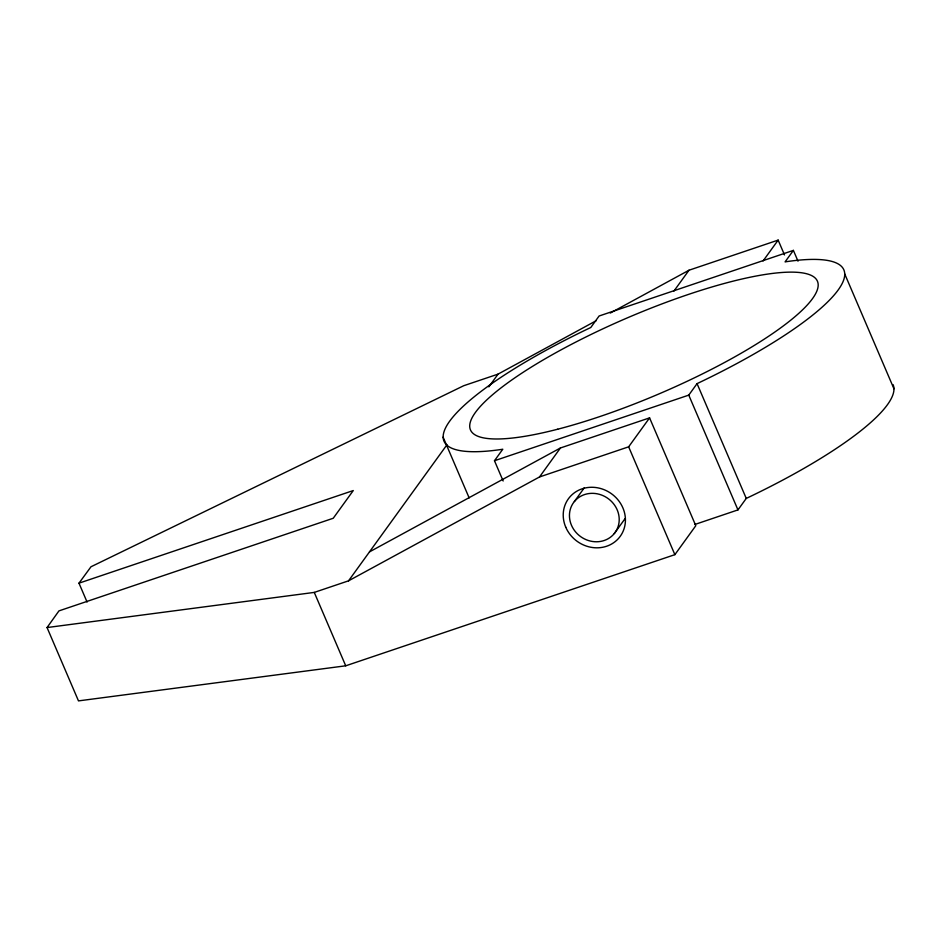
<?xml version="1.0" encoding="UTF-8"?>
<svg xmlns="http://www.w3.org/2000/svg" width="941" height="941" viewBox="0 0 941 941"><rect width="100%" height="100%" fill="white"/><g stroke="black" fill="none" stroke-linecap="round" stroke-linejoin="round"><path stroke-width="1.41" d="M369.484 551.885L560.436 447.975L649.584 417.875L695.799 525.713L674.873 554.661L345.723 665.805L78.479 700.892L47.05 627.553L58.954 610.885L333.243 518.256L353.275 490.555L78.985 583.173L87.078 602.064M47.05 627.553L314.27 592.407L348.546 580.832L446.987 444.74M488.85 386.869L498.048 374.13L596.112 320.763M503.153 480.992L494.472 460.737L502.776 449.245A217.547 47.462 -23.2 0 1 590.795 327.492L599.099 316L793.392 250.388L798.015 261.186M348.546 580.832L539.522 476.958L560.436 447.975M673.944 291.051L689.012 270.22L778.148 240.108L784.5 254.929M574.375 501.529L584.337 487.744M539.522 476.958L628.647 446.822L649.584 417.875M763.08 260.951L778.148 240.108M494.472 460.737L688.765 395.126L697.058 383.634A217.547 47.462 -23.2 0 0 785.088 261.869L793.392 250.388M614.285 533.571A25.595 23.466 35.9 0 0 597.241 493.813A25.595 23.466 35.9 0 0 571.469 525.266A25.595 23.466 35.9 0 0 614.285 533.571L625.071 518.632M694.94 524.443L737.956 509.904L746.26 498.424A217.547 47.462 -23.2 0 0 893.091 384.657M78.985 583.173L90.995 566.764L463.76 385.704L498.048 374.13M610.309 313.047L689.012 270.22M844.747 273.984L893.95 388.774M697.058 383.634L746.26 498.424M688.765 395.126L737.956 509.904M628.647 446.822L674.873 554.661M443.105 437.13L469.159 497.907M314.27 592.407L345.723 665.805M557.707 429.214A188.753 41.181 -23.2 0 0 818.176 284.782A188.753 41.181 -23.2 0 0 555.908 352.687A188.753 41.181 -23.2 0 0 557.707 429.214M565.753 527.195A31.994 29.336 35.9 0 0 619.26 537.582A31.994 29.336 35.9 0 0 597.958 487.873A31.994 29.336 35.9 0 0 565.753 527.195"/></g></svg>
